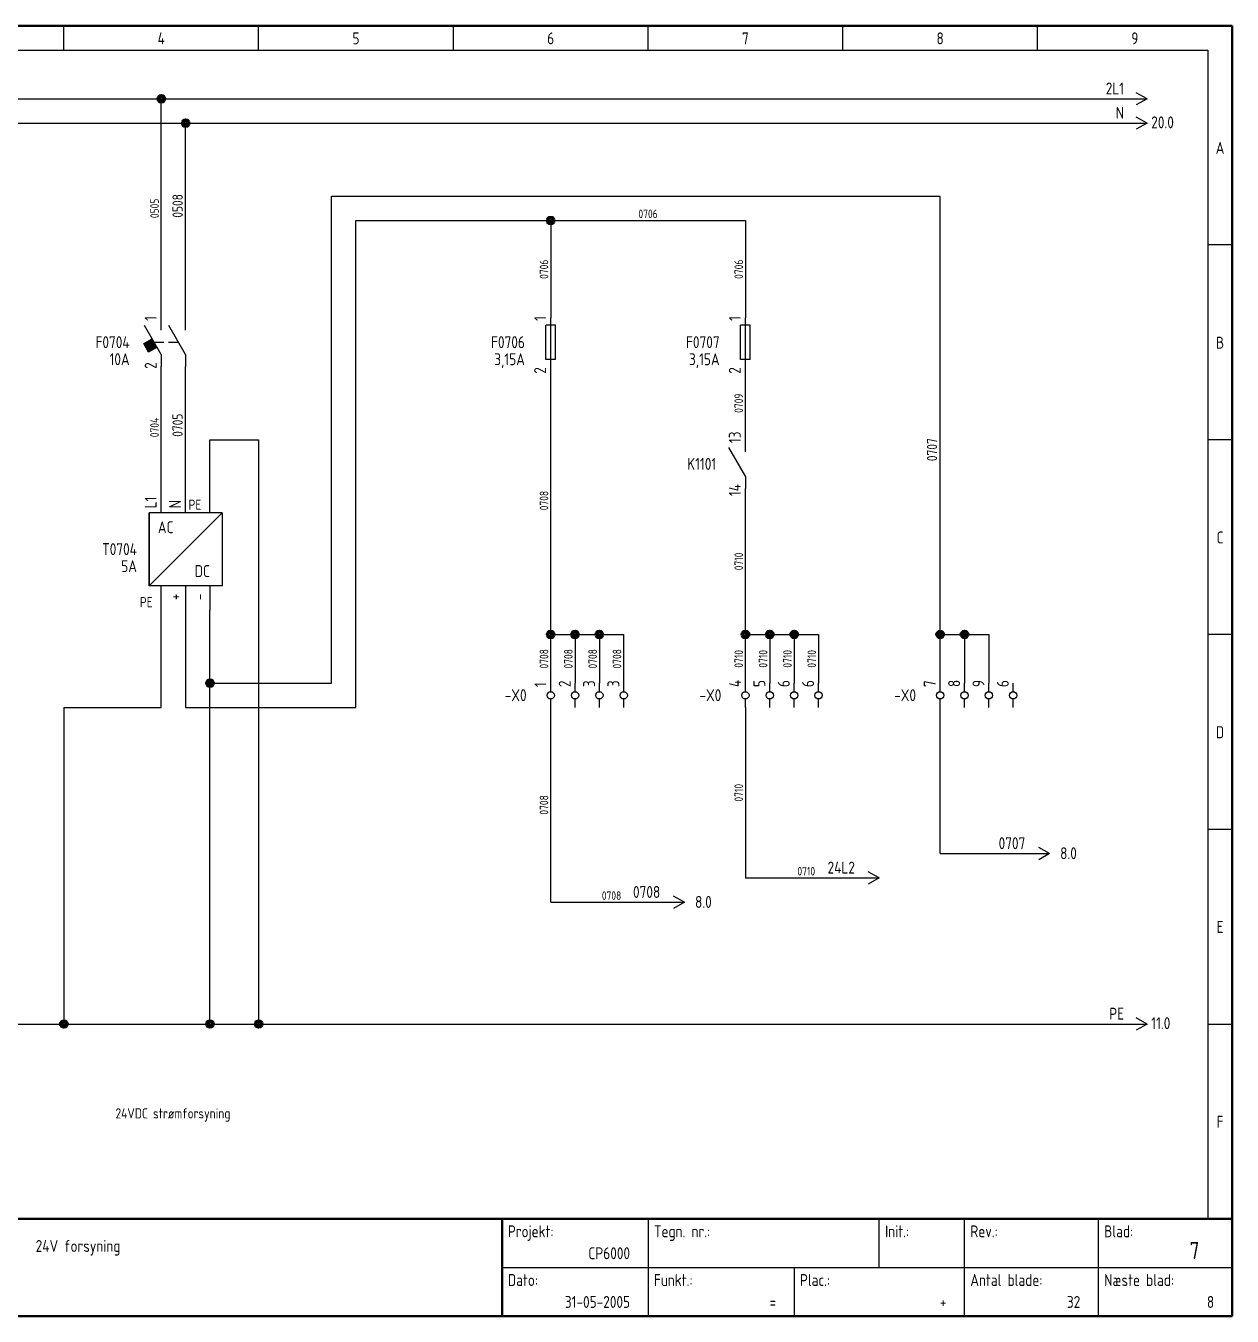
# Model space of a CAD drawing. Header units: millimetres. Extents: x 10 to 410, y 10 to 275.
# Drawn here: x 162.2 to 410, y 10 to 275 of the extents above; entities that cross this region are included whole.
import ezdxf
from ezdxf.enums import TextEntityAlignment as Align

# ---------------------------------------------------------------- set-up
doc = ezdxf.new("R2010")
doc.units = ezdxf.units.MM
doc.linetypes.add('Caddy_Solid', pattern=[0])
for name, color, linetype in [('2', 7, 'Continuous'), ('4', 7, 'Continuous'), ('6', 7, 'Continuous')]:
    doc.layers.add(name, color=color, linetype=linetype)
doc.styles.add('Caddy_Vectorfont1p', font='isocp___.ttf', dxfattribs={"width": 0.9})

# ---------------------------------------------------------------- blocks, each defined once
blk = doc.blocks.new('Blk1')
at = {"linetype": 'Caddy_Solid', "lineweight": 50}
for p, q in [((10, 275), (410, 275)), ((410, 275), (410, 10)), ((10, 30), (410, 30)), ((260, 30), (260, 10)), ((410, 10), (10, 10))]:
    blk.add_line(p, q, dxfattribs=at)
at = {"linetype": 'Caddy_Solid', "lineweight": 25}
for p, q in [((170, 270), (170, 275)), ((210, 270), (210, 275)), ((250, 270), (250, 275)), ((290, 270), (290, 275)), ((330, 270), (330, 275)), ((370, 270), (370, 275)), ((15, 270), (405, 270)), ((405, 270), (405, 30)), ((410, 230), (405, 230)), ((410, 190), (405, 190)), ((410, 150), (405, 150)), ((405, 110), (410, 110)), ((405, 70), (410, 70)), ((290, 30), (290, 10)), ((337.5, 20), (337.5, 30)), ((355, 20), (355, 30)), ((382.5, 20), (382.5, 30)), ((405, 30), (410, 30)), ((260, 20), (410, 20)), ((320, 20), (320, 10)), ((355, 10), (355, 20)), ((382.5, 10), (382.5, 20))]:
    blk.add_line(p, q, dxfattribs=at)
at = {"lineweight": 25, "style": 'Caddy_Vectorfont1p', "width": 0.9}
for s, p in [('4', (190, 271.2)), ('5', (230, 271.2)), ('6', (270, 271.2)), ('7', (310, 271.2)), ('8', (350, 271.2)), ('9', (390, 271.2)), ('A', (407.5, 248.7)), ('B', (407.5, 208.7)), ('C', (407.5, 168.7)), ('D', (407.5, 128.7)), ('E', (407.5, 88.7)), ('F', (407.5, 48.7))]:
    blk.add_text(s, height=2.45, dxfattribs=at).set_placement(p, align=Align.CENTER)
for s, p in [('Projekt:', (261.2, 26.2)), ('Tegn. nr.:', (291.2, 26.2)), ('Init.:', (338.7, 26.2)), ('Rev.:', (356.2, 26.2)), ('Blad:', (383.7, 26.2)), ('24V forsyning', (164.2, 23.2)), ('Dato:', (261.2, 16.2)), ('Funkt.:', (291.2, 16.2)), ('Plac.:', (321.2, 16.2)), ('Antal blade:', (356.2, 16.2)), ('Næste blad:', (383.7, 16.2))]:
    blk.add_text(s, height=2.45, dxfattribs=at).set_placement(p)
for s, p in [('CP6000', (286.3, 21.7)), ('31-05-2005', (286.3, 11.7)), ('+', (351.3, 11.7)), ('32', (378.8, 11.7)), ('8', (406.3, 11.7)), ('=', (316.3, 11.7))]:
    blk.add_text(s, height=2.45, dxfattribs=at).set_placement(p, align=Align.RIGHT)
at = {"lineweight": 35, "style": 'Caddy_Vectorfont1p', "width": 0.9}
blk.add_text('7', height=3.5, dxfattribs=at).set_placement((403.25, 21.75), align=Align.RIGHT)
blk = doc.blocks.new('Blk3')
at = {"linetype": 'Caddy_Solid', "lineweight": 25}
for q in [(390.25, 261.25), (390.25, 258.75)]:
    blk.add_line((392.5, 260), q, dxfattribs=at)
at = {"lineweight": 25, "style": 'Caddy_Vectorfont1p', "width": 0.9, "flags": 1}
for tag, p in [('$TAG140020', (387.79, 267.9)), ('$TAG140050', (387.79, 264.4))]:
    blk.add_attdef(tag, text='', height=2.45, dxfattribs=at).set_placement(p, align=Align.RIGHT)
at = {"lineweight": 25, "style": 'Caddy_Vectorfont1p', "width": 0.9}
blk.add_attdef('$TAG160010', text='', height=2.45, dxfattribs=at).set_placement((387.79, 260.9), align=Align.RIGHT)
blk.add_attdef('$TAG160500', (393.37, 258.95), '', height=2.45, dxfattribs=at)
blk = doc.blocks.new('Blk5')
at = {"linetype": 'Caddy_Solid', "lineweight": 25}
for q in [(390.25, 256.25), (390.25, 253.75)]:
    blk.add_line((392.5, 255), q, dxfattribs=at)
at = {"lineweight": 25, "style": 'Caddy_Vectorfont1p', "width": 0.9, "flags": 1}
for tag, p in [('$TAG140020', (387.79, 262.9)), ('$TAG140050', (387.79, 259.4))]:
    blk.add_attdef(tag, text='', height=2.45, dxfattribs=at).set_placement(p, align=Align.RIGHT)
at = {"lineweight": 25, "style": 'Caddy_Vectorfont1p', "width": 0.9}
blk.add_attdef('$TAG160010', text='', height=2.45, dxfattribs=at).set_placement((387.79, 255.9), align=Align.RIGHT)
blk.add_attdef('$TAG160500', (393.37, 253.95), '', height=2.45, dxfattribs=at)
blk = doc.blocks.new('Blk6')
at = {"linetype": 'Caddy_Solid', "lineweight": 25}
for p, q in [((190, 175), (190, 180)), ((195, 175), (195, 180)), ((187.5, 175), (187.5, 160)), ((187.5, 160), (187.5, 175)), ((202.5, 175), (187.5, 175)), ((202.5, 175), (187.5, 160)), ((202.5, 175), (202.5, 160)), ((202.5, 160), (187.5, 160)), ((195, 160), (195, 155)), ((200, 160), (200, 155))]:
    blk.add_line(p, q, dxfattribs=at)
at = {"lineweight": 25, "style": 'Caddy_Vectorfont1p', "width": 0.9}
blk.add_text('AC', height=2.45, dxfattribs=at).set_placement((189.3, 170.8))
blk.add_text('DC', height=2.45, dxfattribs=at).set_placement((200, 161.8), align=Align.RIGHT)
for tag, p in [('$TAG175000_00', (189.05, 175.9)), ('$TAG175000_02', (194.05, 175.9))]:
    blk.add_attdef(tag, p, '', height=2.45, rotation=90, dxfattribs=at)
at = {"lineweight": 25, "style": 'Caddy_Vectorfont1p', "width": 0.9, "flags": 1}
for tag, p in [('$TAG140020', (185, 173.3)), ('$TAG140050', (185, 169.8)), ('$TAG160040', (185, 159.3))]:
    blk.add_attdef(tag, text='', height=2.45, dxfattribs=at).set_placement(p, align=Align.RIGHT)
at = {"lineweight": 25, "style": 'Caddy_Vectorfont1p', "width": 0.9}
for tag, p in [('$TAG160010', (185, 166.3)), ('$TAG160030', (185, 162.8))]:
    blk.add_attdef(tag, text='', height=2.45, dxfattribs=at).set_placement(p, align=Align.RIGHT)
for tag, p in [('$TAG175000_03', (194.05, 158.4)), ('$TAG175000_05', (199.05, 158.4))]:
    blk.add_attdef(tag, text='', height=2.45, rotation=90, dxfattribs=at).set_placement(p, align=Align.RIGHT)
blk = doc.blocks.new('Blk8')
at = {"linetype": 'Caddy_Solid', "lineweight": 25}
for p, q in [((195, 212.5), (195, 215)), ((195, 207.5), (191.58, 213.42)), ((195, 207.5), (195, 205))]:
    blk.add_line(p, q, dxfattribs=at)
at = {"layer": '4', "lineweight": 25, "style": 'Caddy_Vectorfont1p', "width": 0.9}
blk.add_attdef('$TAG175000_00', (194.05, 214.4), '', height=2.45, rotation=90, dxfattribs=at)
blk.add_attdef('$TAG175000_01', text='', height=2.45, rotation=90, dxfattribs=at).set_placement((194.05, 205.9), align=Align.RIGHT)
at = {"layer": '6', "lineweight": 25, "style": 'Caddy_Vectorfont1p', "width": 0.9}
blk.add_attdef('$TAG160500', text='', height=2.45, rotation=90, dxfattribs=at).set_placement((197.45, 202.5), align=Align.RIGHT)
blk = doc.blocks.new('Blk7')
at = {"linetype": 'Caddy_Solid', "lineweight": 25}
for p, q in [((190, 212.5), (190, 215)), ((190, 207.5), (186.58, 213.42)), ((186.4, 209.73), (188.13, 210.73)), ((187.4, 208), (186.4, 209.73)), ((187.49, 208.05), (186.49, 209.78)), ((187.62, 208.12), (186.62, 209.86)), ((187.71, 208.17), (186.71, 209.91)), ((187.83, 208.25), (186.83, 209.98)), ((187.92, 208.3), (186.92, 210.03)), ((188.05, 208.38), (187.05, 210.11)), ((188.14, 208.42), (187.14, 210.16)), ((188.27, 208.5), (187.27, 210.23)), ((188.35, 208.55), (187.35, 210.28)), ((188.48, 208.62), (187.48, 210.36)), ((188.57, 208.67), (187.57, 210.41)), ((188.7, 208.75), (187.7, 210.48)), ((188.79, 208.8), (187.79, 210.53)), ((188.92, 208.88), (187.92, 210.61)), ((189, 208.92), (188, 210.66)), ((188.5, 210), (190.5, 210)), ((191.5, 210), (193.5, 210)), ((191.9, 210), (193.56, 210)), ((192, 210), (193.56, 210)), ((189.13, 209), (187.4, 208)), ((190, 207.5), (190, 205))]:
    blk.add_line(p, q, dxfattribs=at)
blk.add_blockref('Blk8', (0, 0, 1))
at = {"lineweight": 25, "style": 'Caddy_Vectorfont1p', "width": 0.9}
blk.add_attdef('$TAG175000_00', (189.05, 214.4), '', height=2.45, rotation=90, dxfattribs=at)
at = {"lineweight": 25, "style": 'Caddy_Vectorfont1p', "width": 0.9, "flags": 1}
for tag, p in [('$TAG140020', (183.5, 215.8)), ('$TAG140050', (183.5, 212.3)), ('$TAG160040', (183.5, 201.8))]:
    blk.add_attdef(tag, text='', height=2.45, dxfattribs=at).set_placement(p, align=Align.RIGHT)
at = {"lineweight": 25, "style": 'Caddy_Vectorfont1p', "width": 0.9}
for tag, p in [('$TAG160010', (183.5, 208.8)), ('$TAG160030', (183.5, 205.3))]:
    blk.add_attdef(tag, text='', height=2.45, dxfattribs=at).set_placement(p, align=Align.RIGHT)
blk.add_attdef('$TAG175000_01', text='', height=2.45, rotation=90, dxfattribs=at).set_placement((189.05, 205.9), align=Align.RIGHT)
blk = doc.blocks.new('Blk9')
at = {"linetype": 'Caddy_Solid', "lineweight": 25}
for p, q in [((372.5, 105), (370.25, 106.25)), ((370, 105), (372.5, 105)), ((372.5, 105), (370.25, 103.75))]:
    blk.add_line(p, q, dxfattribs=at)
at = {"lineweight": 25, "style": 'Caddy_Vectorfont1p', "width": 0.9, "flags": 1}
for tag, p in [('$TAG140020', (367.5, 112.9)), ('$TAG140050', (367.5, 109.4))]:
    blk.add_attdef(tag, text='', height=2.45, dxfattribs=at).set_placement(p, align=Align.RIGHT)
at = {"lineweight": 25, "style": 'Caddy_Vectorfont1p', "width": 0.9}
blk.add_attdef('$TAG160010', text='', height=2.45, dxfattribs=at).set_placement((367.5, 105.9), align=Align.RIGHT)
blk.add_attdef('$TAG160500', (374.65, 103.85), '', height=2.45, dxfattribs=at)
blk = doc.blocks.new('Blk10')
at = {"linetype": 'Caddy_Solid', "lineweight": 25}
for p, q in [((337.5, 100), (335.25, 101.25)), ((335, 100), (337.5, 100)), ((337.5, 100), (335.25, 98.75))]:
    blk.add_line(p, q, dxfattribs=at)
at = {"lineweight": 25, "style": 'Caddy_Vectorfont1p', "width": 0.9, "flags": 1}
for tag, p in [('$TAG140020', (332.5, 107.9)), ('$TAG140050', (332.5, 104.4))]:
    blk.add_attdef(tag, text='', height=2.45, dxfattribs=at).set_placement(p, align=Align.RIGHT)
at = {"lineweight": 25, "style": 'Caddy_Vectorfont1p', "width": 0.9}
blk.add_attdef('$TAG160010', text='', height=2.45, dxfattribs=at).set_placement((332.5, 100.9), align=Align.RIGHT)
blk.add_attdef('$TAG160500', (339.65, 98.85), '', height=2.45, dxfattribs=at)
blk = doc.blocks.new('Blk14')
at = {"linetype": 'Caddy_Solid', "lineweight": 25}
for q in [(390.25, 71.25), (390.25, 68.75)]:
    blk.add_line((392.5, 70), q, dxfattribs=at)
at = {"lineweight": 25, "style": 'Caddy_Vectorfont1p', "width": 0.9, "flags": 1}
for tag, p in [('$TAG140020', (387.79, 77.9)), ('$TAG140050', (387.79, 74.4))]:
    blk.add_attdef(tag, text='', height=2.45, dxfattribs=at).set_placement(p, align=Align.RIGHT)
at = {"lineweight": 25, "style": 'Caddy_Vectorfont1p', "width": 0.9}
blk.add_attdef('$TAG160010', text='', height=2.45, dxfattribs=at).set_placement((387.79, 70.9), align=Align.RIGHT)
blk.add_attdef('$TAG160500', (393.37, 68.95), '', height=2.45, dxfattribs=at)
blk = doc.blocks.new('Blk15')
at = {"linetype": 'Caddy_Solid', "lineweight": 25}
for p, q in [((270, 205), (270, 215)), ((269, 206.5), (269, 213.5)), ((271, 213.5), (269, 213.5)), ((271, 206.5), (271, 213.5)), ((271, 206.5), (269, 206.5))]:
    blk.add_line(p, q, dxfattribs=at)
at = {"lineweight": 25, "style": 'Caddy_Vectorfont1p', "width": 0.9}
blk.add_attdef('$TAG175000_00', (269.05, 214.4), '', height=2.45, rotation=90, dxfattribs=at)
at = {"lineweight": 25, "style": 'Caddy_Vectorfont1p', "width": 0.9, "flags": 1}
for tag, p in [('$TAG140020', (264.7, 215.8)), ('$TAG140050', (264.7, 212.3)), ('$TAG160040', (264.7, 201.8))]:
    blk.add_attdef(tag, text='', height=2.45, dxfattribs=at).set_placement(p, align=Align.RIGHT)
at = {"lineweight": 25, "style": 'Caddy_Vectorfont1p', "width": 0.9}
for tag, p in [('$TAG160010', (264.7, 208.8)), ('$TAG160030', (264.7, 205.3))]:
    blk.add_attdef(tag, text='', height=2.45, dxfattribs=at).set_placement(p, align=Align.RIGHT)
blk.add_attdef('$TAG175000_01', text='', height=2.45, rotation=90, dxfattribs=at).set_placement((269.05, 204.9), align=Align.RIGHT)
blk = doc.blocks.new('Blk16')
at = {"linetype": 'Caddy_Solid', "lineweight": 25}
for p, q in [((310, 205), (310, 215)), ((309, 206.5), (309, 213.5)), ((311, 213.5), (309, 213.5)), ((311, 206.5), (311, 213.5)), ((311, 206.5), (309, 206.5))]:
    blk.add_line(p, q, dxfattribs=at)
at = {"lineweight": 25, "style": 'Caddy_Vectorfont1p', "width": 0.9}
blk.add_attdef('$TAG175000_00', (309.05, 214.4), '', height=2.45, rotation=90, dxfattribs=at)
at = {"lineweight": 25, "style": 'Caddy_Vectorfont1p', "width": 0.9, "flags": 1}
for tag, p in [('$TAG140020', (304.7, 215.8)), ('$TAG140050', (304.7, 212.3)), ('$TAG160040', (304.7, 201.8))]:
    blk.add_attdef(tag, text='', height=2.45, dxfattribs=at).set_placement(p, align=Align.RIGHT)
at = {"lineweight": 25, "style": 'Caddy_Vectorfont1p', "width": 0.9}
for tag, p in [('$TAG160010', (304.7, 208.8)), ('$TAG160030', (304.7, 205.3))]:
    blk.add_attdef(tag, text='', height=2.45, dxfattribs=at).set_placement(p, align=Align.RIGHT)
blk.add_attdef('$TAG175000_01', text='', height=2.45, rotation=90, dxfattribs=at).set_placement((309.05, 204.9), align=Align.RIGHT)
blk = doc.blocks.new('Blk17')
at = {"linetype": 'Caddy_Solid', "lineweight": 25}
for p, q in [((310, 182.5), (306.58, 188.42)), ((310, 187.5), (310, 190)), ((310, 182.5), (310, 180))]:
    blk.add_line(p, q, dxfattribs=at)
at = {"lineweight": 25, "style": 'Caddy_Vectorfont1p', "width": 0.9}
blk.add_attdef('$TAG175000_00', (309.05, 189.3), '', height=2.45, rotation=90, dxfattribs=at)
for tag, p in [('$TAG160010', (304, 183.8)), ('$TAG160500', (304, 180.3))]:
    blk.add_attdef(tag, text='', height=2.45, dxfattribs=at).set_placement(p, align=Align.RIGHT)
blk.add_attdef('$TAG175000_01', text='', height=2.45, rotation=90, dxfattribs=at).set_placement((309.05, 180.9), align=Align.RIGHT)
blk = doc.blocks.new('Blk18')
at = {"linetype": 'Caddy_Solid', "lineweight": 25}
for p, q in [((270, 138.25), (270, 140)), ((270, 135), (270, 136.75))]:
    blk.add_line(p, q, dxfattribs=at)
blk.add_circle((270, 137.5), 0.75, dxfattribs=at)
at = {"lineweight": 25, "style": 'Caddy_Vectorfont1p', "width": 0.9, "flags": 1}
blk.add_attdef('$TAG160410', (272.6, 139.2), '', height=2.45, rotation=90, dxfattribs=at)
at = {"layer": '2', "lineweight": 25, "style": 'Caddy_Vectorfont1p', "width": 0.9}
blk.add_attdef('$TAG160400', (269.1, 139.2), '', height=2.45, rotation=90, dxfattribs=at)
at = {"layer": '2', "lineweight": 25, "style": 'Caddy_Vectorfont1p', "width": 0.9, "flags": 1}
for tag, p in [('$TAG140020', (265.05, 143.3)), ('$TAG140050', (265.05, 139.8)), ('$TAG160030', (265.05, 132.8)), ('$TAG160040', (265.05, 127.8))]:
    blk.add_attdef(tag, text='', height=2.45, dxfattribs=at).set_placement(p, align=Align.RIGHT)
at = {"layer": '2', "lineweight": 25, "style": 'Caddy_Vectorfont1p', "width": 0.9}
blk.add_attdef('$TAG160010', text='', height=2.45, dxfattribs=at).set_placement((265.05, 136.3), align=Align.RIGHT)
blk = doc.blocks.new('Blk19')
at = {"linetype": 'Caddy_Solid', "lineweight": 25}
for p, q in [((275, 138.25), (275, 140)), ((275, 135), (275, 136.75))]:
    blk.add_line(p, q, dxfattribs=at)
blk.add_circle((275, 137.5), 0.75, dxfattribs=at)
at = {"lineweight": 25, "style": 'Caddy_Vectorfont1p', "width": 0.9, "flags": 1}
blk.add_attdef('$TAG160410', (277.6, 139.2), '', height=2.45, rotation=90, dxfattribs=at)
at = {"layer": '2', "lineweight": 25, "style": 'Caddy_Vectorfont1p', "width": 0.9}
blk.add_attdef('$TAG160400', (274.1, 139.2), '', height=2.45, rotation=90, dxfattribs=at)
at = {"layer": '2', "lineweight": 25, "style": 'Caddy_Vectorfont1p', "width": 0.9, "flags": 1}
for tag, p in [('$TAG140020', (270.05, 143.3)), ('$TAG140050', (270.05, 139.8)), ('$TAG160010', (270.05, 136.3)), ('$TAG160030', (270.05, 132.8)), ('$TAG160040', (270.05, 127.8))]:
    blk.add_attdef(tag, text='', height=2.45, dxfattribs=at).set_placement(p, align=Align.RIGHT)
blk = doc.blocks.new('Blk20')
at = {"linetype": 'Caddy_Solid', "lineweight": 25}
for p, q in [((280, 138.25), (280, 140)), ((280, 135), (280, 136.75))]:
    blk.add_line(p, q, dxfattribs=at)
blk.add_circle((280, 137.5), 0.75, dxfattribs=at)
at = {"lineweight": 25, "style": 'Caddy_Vectorfont1p', "width": 0.9, "flags": 1}
blk.add_attdef('$TAG160410', (282.6, 139.2), '', height=2.45, rotation=90, dxfattribs=at)
at = {"layer": '2', "lineweight": 25, "style": 'Caddy_Vectorfont1p', "width": 0.9}
blk.add_attdef('$TAG160400', (279.1, 139.2), '', height=2.45, rotation=90, dxfattribs=at)
at = {"layer": '2', "lineweight": 25, "style": 'Caddy_Vectorfont1p', "width": 0.9, "flags": 1}
for tag, p in [('$TAG140020', (275.05, 143.3)), ('$TAG140050', (275.05, 139.8)), ('$TAG160010', (275.05, 136.3)), ('$TAG160030', (275.05, 132.8)), ('$TAG160040', (275.05, 127.8))]:
    blk.add_attdef(tag, text='', height=2.45, dxfattribs=at).set_placement(p, align=Align.RIGHT)
blk = doc.blocks.new('Blk21')
at = {"linetype": 'Caddy_Solid', "lineweight": 25}
for p, q in [((310, 138.25), (310, 140)), ((310, 135), (310, 136.75))]:
    blk.add_line(p, q, dxfattribs=at)
blk.add_circle((310, 137.5), 0.75, dxfattribs=at)
at = {"lineweight": 25, "style": 'Caddy_Vectorfont1p', "width": 0.9, "flags": 1}
blk.add_attdef('$TAG160410', (312.6, 139.2), '', height=2.45, rotation=90, dxfattribs=at)
at = {"layer": '2', "lineweight": 25, "style": 'Caddy_Vectorfont1p', "width": 0.9}
blk.add_attdef('$TAG160400', (309.1, 139.2), '', height=2.45, rotation=90, dxfattribs=at)
at = {"layer": '2', "lineweight": 25, "style": 'Caddy_Vectorfont1p', "width": 0.9, "flags": 1}
for tag, p in [('$TAG140020', (305.05, 143.3)), ('$TAG140050', (305.05, 139.8)), ('$TAG160030', (305.05, 132.8)), ('$TAG160040', (305.05, 127.8))]:
    blk.add_attdef(tag, text='', height=2.45, dxfattribs=at).set_placement(p, align=Align.RIGHT)
at = {"layer": '2', "lineweight": 25, "style": 'Caddy_Vectorfont1p', "width": 0.9}
blk.add_attdef('$TAG160010', text='', height=2.45, dxfattribs=at).set_placement((305.05, 136.3), align=Align.RIGHT)
blk = doc.blocks.new('Blk22')
at = {"linetype": 'Caddy_Solid', "lineweight": 25}
for p, q in [((315, 138.25), (315, 140)), ((315, 135), (315, 136.75))]:
    blk.add_line(p, q, dxfattribs=at)
blk.add_circle((315, 137.5), 0.75, dxfattribs=at)
at = {"lineweight": 25, "style": 'Caddy_Vectorfont1p', "width": 0.9, "flags": 1}
blk.add_attdef('$TAG160410', (317.6, 139.2), '', height=2.45, rotation=90, dxfattribs=at)
at = {"layer": '2', "lineweight": 25, "style": 'Caddy_Vectorfont1p', "width": 0.9}
blk.add_attdef('$TAG160400', (314.1, 139.2), '', height=2.45, rotation=90, dxfattribs=at)
at = {"layer": '2', "lineweight": 25, "style": 'Caddy_Vectorfont1p', "width": 0.9, "flags": 1}
for tag, p in [('$TAG140020', (310.05, 143.3)), ('$TAG140050', (310.05, 139.8)), ('$TAG160010', (310.05, 136.3)), ('$TAG160030', (310.05, 132.8)), ('$TAG160040', (310.05, 127.8))]:
    blk.add_attdef(tag, text='', height=2.45, dxfattribs=at).set_placement(p, align=Align.RIGHT)
blk = doc.blocks.new('Blk23')
at = {"linetype": 'Caddy_Solid', "lineweight": 25}
for p, q in [((320, 138.25), (320, 140)), ((320, 135), (320, 136.75))]:
    blk.add_line(p, q, dxfattribs=at)
blk.add_circle((320, 137.5), 0.75, dxfattribs=at)
at = {"lineweight": 25, "style": 'Caddy_Vectorfont1p', "width": 0.9, "flags": 1}
blk.add_attdef('$TAG160410', (322.6, 139.2), '', height=2.45, rotation=90, dxfattribs=at)
at = {"layer": '2', "lineweight": 25, "style": 'Caddy_Vectorfont1p', "width": 0.9}
blk.add_attdef('$TAG160400', (319.1, 139.2), '', height=2.45, rotation=90, dxfattribs=at)
at = {"layer": '2', "lineweight": 25, "style": 'Caddy_Vectorfont1p', "width": 0.9, "flags": 1}
for tag, p in [('$TAG140020', (315.05, 143.3)), ('$TAG140050', (315.05, 139.8)), ('$TAG160010', (315.05, 136.3)), ('$TAG160030', (315.05, 132.8)), ('$TAG160040', (315.05, 127.8))]:
    blk.add_attdef(tag, text='', height=2.45, dxfattribs=at).set_placement(p, align=Align.RIGHT)
blk = doc.blocks.new('Blk24')
at = {"linetype": 'Caddy_Solid', "lineweight": 25}
for p, q in [((350, 138.25), (350, 140)), ((350, 135), (350, 136.75))]:
    blk.add_line(p, q, dxfattribs=at)
blk.add_circle((350, 137.5), 0.75, dxfattribs=at)
at = {"lineweight": 25, "style": 'Caddy_Vectorfont1p', "width": 0.9, "flags": 1}
blk.add_attdef('$TAG160410', (352.6, 139.2), '', height=2.45, rotation=90, dxfattribs=at)
at = {"layer": '2', "lineweight": 25, "style": 'Caddy_Vectorfont1p', "width": 0.9}
blk.add_attdef('$TAG160400', (349.1, 139.2), '', height=2.45, rotation=90, dxfattribs=at)
at = {"layer": '2', "lineweight": 25, "style": 'Caddy_Vectorfont1p', "width": 0.9, "flags": 1}
for tag, p in [('$TAG140020', (345.05, 143.3)), ('$TAG140050', (345.05, 139.8)), ('$TAG160030', (345.05, 132.8)), ('$TAG160040', (345.05, 127.8))]:
    blk.add_attdef(tag, text='', height=2.45, dxfattribs=at).set_placement(p, align=Align.RIGHT)
at = {"layer": '2', "lineweight": 25, "style": 'Caddy_Vectorfont1p', "width": 0.9}
blk.add_attdef('$TAG160010', text='', height=2.45, dxfattribs=at).set_placement((345.05, 136.3), align=Align.RIGHT)
blk = doc.blocks.new('Blk25')
at = {"linetype": 'Caddy_Solid', "lineweight": 25}
for p, q in [((355, 138.25), (355, 140)), ((355, 135), (355, 136.75))]:
    blk.add_line(p, q, dxfattribs=at)
blk.add_circle((355, 137.5), 0.75, dxfattribs=at)
at = {"lineweight": 25, "style": 'Caddy_Vectorfont1p', "width": 0.9, "flags": 1}
blk.add_attdef('$TAG160410', (357.6, 139.2), '', height=2.45, rotation=90, dxfattribs=at)
at = {"layer": '2', "lineweight": 25, "style": 'Caddy_Vectorfont1p', "width": 0.9}
blk.add_attdef('$TAG160400', (354.1, 139.2), '', height=2.45, rotation=90, dxfattribs=at)
at = {"layer": '2', "lineweight": 25, "style": 'Caddy_Vectorfont1p', "width": 0.9, "flags": 1}
for tag, p in [('$TAG140020', (350.05, 143.3)), ('$TAG140050', (350.05, 139.8)), ('$TAG160010', (350.05, 136.3)), ('$TAG160030', (350.05, 132.8)), ('$TAG160040', (350.05, 127.8))]:
    blk.add_attdef(tag, text='', height=2.45, dxfattribs=at).set_placement(p, align=Align.RIGHT)
blk = doc.blocks.new('Blk26')
at = {"linetype": 'Caddy_Solid', "lineweight": 25}
for p, q in [((360, 138.25), (360, 140)), ((360, 135), (360, 136.75))]:
    blk.add_line(p, q, dxfattribs=at)
blk.add_circle((360, 137.5), 0.75, dxfattribs=at)
at = {"lineweight": 25, "style": 'Caddy_Vectorfont1p', "width": 0.9, "flags": 1}
blk.add_attdef('$TAG160410', (362.6, 139.2), '', height=2.45, rotation=90, dxfattribs=at)
at = {"layer": '2', "lineweight": 25, "style": 'Caddy_Vectorfont1p', "width": 0.9}
blk.add_attdef('$TAG160400', (359.1, 139.2), '', height=2.45, rotation=90, dxfattribs=at)
at = {"layer": '2', "lineweight": 25, "style": 'Caddy_Vectorfont1p', "width": 0.9, "flags": 1}
for tag, p in [('$TAG140020', (355.05, 143.3)), ('$TAG140050', (355.05, 139.8)), ('$TAG160010', (355.05, 136.3)), ('$TAG160030', (355.05, 132.8)), ('$TAG160040', (355.05, 127.8))]:
    blk.add_attdef(tag, text='', height=2.45, dxfattribs=at).set_placement(p, align=Align.RIGHT)
blk = doc.blocks.new('Blk32')
at = {"linetype": 'Caddy_Solid', "lineweight": 25}
for p, q in [((285, 138.25), (285, 140)), ((285, 135), (285, 136.75))]:
    blk.add_line(p, q, dxfattribs=at)
blk.add_circle((285, 137.5), 0.75, dxfattribs=at)
at = {"lineweight": 25, "style": 'Caddy_Vectorfont1p', "width": 0.9, "flags": 1}
blk.add_attdef('$TAG160410', (287.6, 139.2), '', height=2.45, rotation=90, dxfattribs=at)
at = {"layer": '2', "lineweight": 25, "style": 'Caddy_Vectorfont1p', "width": 0.9}
blk.add_attdef('$TAG160400', (284.1, 139.2), '', height=2.45, rotation=90, dxfattribs=at)
at = {"layer": '2', "lineweight": 25, "style": 'Caddy_Vectorfont1p', "width": 0.9, "flags": 1}
for tag, p in [('$TAG140020', (280.05, 143.3)), ('$TAG140050', (280.05, 139.8)), ('$TAG160010', (280.05, 136.3)), ('$TAG160030', (280.05, 132.8)), ('$TAG160040', (280.05, 127.8))]:
    blk.add_attdef(tag, text='', height=2.45, dxfattribs=at).set_placement(p, align=Align.RIGHT)
blk = doc.blocks.new('Blk33')
at = {"linetype": 'Caddy_Solid', "lineweight": 25}
for p, q in [((325, 138.25), (325, 140)), ((325, 135), (325, 136.75))]:
    blk.add_line(p, q, dxfattribs=at)
blk.add_circle((325, 137.5), 0.75, dxfattribs=at)
at = {"lineweight": 25, "style": 'Caddy_Vectorfont1p', "width": 0.9, "flags": 1}
blk.add_attdef('$TAG160410', (327.6, 139.2), '', height=2.45, rotation=90, dxfattribs=at)
at = {"layer": '2', "lineweight": 25, "style": 'Caddy_Vectorfont1p', "width": 0.9}
blk.add_attdef('$TAG160400', (324.1, 139.2), '', height=2.45, rotation=90, dxfattribs=at)
at = {"layer": '2', "lineweight": 25, "style": 'Caddy_Vectorfont1p', "width": 0.9, "flags": 1}
for tag, p in [('$TAG140020', (320.05, 143.3)), ('$TAG140050', (320.05, 139.8)), ('$TAG160010', (320.05, 136.3)), ('$TAG160030', (320.05, 132.8)), ('$TAG160040', (320.05, 127.8))]:
    blk.add_attdef(tag, text='', height=2.45, dxfattribs=at).set_placement(p, align=Align.RIGHT)
blk = doc.blocks.new('Blk34')
at = {"linetype": 'Caddy_Solid', "lineweight": 25}
for p, q in [((365, 138.25), (365, 140)), ((365, 135), (365, 136.75))]:
    blk.add_line(p, q, dxfattribs=at)
blk.add_circle((365, 137.5), 0.75, dxfattribs=at)
at = {"lineweight": 25, "style": 'Caddy_Vectorfont1p', "width": 0.9, "flags": 1}
blk.add_attdef('$TAG160410', (367.6, 139.2), '', height=2.45, rotation=90, dxfattribs=at)
at = {"layer": '2', "lineweight": 25, "style": 'Caddy_Vectorfont1p', "width": 0.9}
blk.add_attdef('$TAG160400', (364.1, 139.2), '', height=2.45, rotation=90, dxfattribs=at)
at = {"layer": '2', "lineweight": 25, "style": 'Caddy_Vectorfont1p', "width": 0.9, "flags": 1}
for tag, p in [('$TAG140020', (360.05, 143.3)), ('$TAG140050', (360.05, 139.8)), ('$TAG160010', (360.05, 136.3)), ('$TAG160030', (360.05, 132.8)), ('$TAG160040', (360.05, 127.8))]:
    blk.add_attdef(tag, text='', height=2.45, dxfattribs=at).set_placement(p, align=Align.RIGHT)
blk = doc.blocks.new('Blk35')
at = {"linetype": 'Caddy_Solid', "lineweight": 25}
for p, q in [((297.5, 95), (295.25, 96.25)), ((295, 95), (297.5, 95)), ((297.5, 95), (295.25, 93.75))]:
    blk.add_line(p, q, dxfattribs=at)
at = {"lineweight": 25, "style": 'Caddy_Vectorfont1p', "width": 0.9, "flags": 1}
for tag, p in [('$TAG140020', (292.5, 102.9)), ('$TAG140050', (292.5, 99.4))]:
    blk.add_attdef(tag, text='', height=2.45, dxfattribs=at).set_placement(p, align=Align.RIGHT)
at = {"lineweight": 25, "style": 'Caddy_Vectorfont1p', "width": 0.9}
blk.add_attdef('$TAG160010', text='', height=2.45, dxfattribs=at).set_placement((292.5, 95.9), align=Align.RIGHT)
blk.add_attdef('$TAG160500', (299.65, 93.85), '', height=2.45, dxfattribs=at)

msp = doc.modelspace()

# ---------------------------------------------------------------- linework, layer by layer
at = {"linetype": 'Caddy_Solid', "lineweight": 25}
for p, q in [((70, 260), (190, 260)), ((190, 260), (392.5, 260)), ((190, 215), (190, 260)), ((75, 255), (195, 255)), ((195, 255), (392.5, 255)), ((195, 215), (195, 255)), ((225, 140), (225, 240)), ((225, 240), (350, 240)), ((350, 150), (350, 240)), ((230, 235), (270, 235)), ((230, 135), (230, 235)), ((270, 235), (270, 215)), ((270, 235), (310, 235)), ((310, 235), (310, 215)), ((190, 180), (190, 205)), ((195, 180), (195, 205)), ((270, 150), (270, 205)), ((310, 190), (310, 205)), ((200, 180), (200, 190)), ((200, 190), (210, 190)), ((210, 190), (210, 70)), ((200, 175), (200, 180)), ((310, 150), (310, 180)), ((190, 135), (190, 160)), ((195, 155), (195, 135)), ((200, 140), (200, 155)), ((270, 140), (270, 150)), ((270, 150), (275, 150)), ((275, 150), (275, 140)), ((275, 150), (280, 150)), ((280, 150), (280, 140)), ((280, 150), (285, 150)), ((285, 140), (285, 150)), ((310, 140), (310, 150)), ((310, 150), (315, 150)), ((315, 150), (315, 140)), ((315, 150), (320, 150)), ((320, 150), (320, 140)), ((320, 150), (325, 150)), ((325, 150), (325, 140)), ((350, 140), (350, 150)), ((350, 150), (355, 150)), ((355, 150), (355, 140)), ((355, 150), (360, 150)), ((360, 150), (360, 140)), ((200, 140), (225, 140)), ((200, 70), (200, 140)), ((170, 135), (170, 70)), ((170, 135), (190, 135)), ((195, 135), (230, 135)), ((270, 95), (270, 135)), ((310, 135), (310, 100)), ((350, 105), (350, 135)), ((350, 105), (370, 105)), ((310, 100), (335, 100)), ((270, 95), (295, 95)), ((110, 70), (170, 70)), ((170, 70), (200, 70)), ((200, 70), (210, 70)), ((210, 70), (392.5, 70))]:
    msp.add_line(p, q, dxfattribs=at)
at = {"lineweight": 40}
for centre, radius in [((190, 260), 0.8), ((190, 260), 0.6), ((190, 260), 0.4), ((195, 255), 0.8), ((195, 255), 0.6), ((195, 255), 0.4), ((270, 235), 0.8), ((270, 235), 0.6), ((270, 235), 0.4), ((270, 150), 0.8), ((270, 150), 0.6), ((270, 150), 0.4), ((275, 150), 0.8), ((275, 150), 0.6), ((275, 150), 0.4), ((280, 150), 0.8), ((280, 150), 0.6), ((280, 150), 0.4), ((310, 150), 0.8), ((310, 150), 0.6), ((310, 150), 0.4), ((315, 150), 0.8), ((315, 150), 0.6), ((315, 150), 0.4), ((320, 150), 0.8), ((320, 150), 0.6), ((320, 150), 0.4), ((350, 150), 0.8), ((350, 150), 0.6), ((350, 150), 0.4), ((355, 150), 0.8), ((355, 150), 0.6), ((355, 150), 0.4), ((200, 140), 0.8), ((200, 140), 0.6), ((200, 140), 0.4), ((170, 70), 0.8), ((170, 70), 0.6), ((170, 70), 0.4), ((200, 70), 0.8), ((200, 70), 0.6), ((200, 70), 0.4), ((210, 70), 0.8), ((210, 70), 0.6), ((210, 70), 0.4)]:
    msp.add_circle(centre, radius, dxfattribs=at)

# ---------------------------------------------------------------- block references
msp.add_blockref('Blk1', (0, 0, 1))
ref = msp.add_blockref('Blk3', (0, 0, 1))
ref.add_attrib('$TAG160010', '2L1', dxfattribs={"lineweight": 25, "height": 2.45, "style": 'Caddy_Vectorfont1p', "width": 0.9}).set_placement((387.79, 260.9), align=Align.RIGHT)
ref = msp.add_blockref('Blk5', (0, 0, 1))
ref.add_attrib('$TAG160010', 'N', dxfattribs={"lineweight": 25, "height": 2.45, "style": 'Caddy_Vectorfont1p', "width": 0.9}).set_placement((387.79, 255.9), align=Align.RIGHT)
ref.add_attrib('$TAG160500', '20.0', (393.37, 253.95), dxfattribs={"lineweight": 25, "height": 2.45, "style": 'Caddy_Vectorfont1p', "width": 0.9})
ref = msp.add_blockref('Blk7', (0, 0, 1))
ref.add_attrib('$TAG160010', 'F0704', dxfattribs={"lineweight": 25, "height": 2.45, "style": 'Caddy_Vectorfont1p', "width": 0.9}).set_placement((183.5, 208.8), align=Align.RIGHT)
ref.add_attrib('$TAG160030', '10A', dxfattribs={"lineweight": 25, "height": 2.45, "style": 'Caddy_Vectorfont1p', "width": 0.9}).set_placement((183.5, 205.3), align=Align.RIGHT)
ref.add_attrib('$TAG175000_00', '1', (189.05, 214.4), dxfattribs={"lineweight": 25, "height": 2.45, "rotation": 90, "style": 'Caddy_Vectorfont1p', "width": 0.9})
ref.add_attrib('$TAG175000_01', '2', dxfattribs={"lineweight": 25, "height": 2.45, "rotation": 90, "style": 'Caddy_Vectorfont1p', "width": 0.9}).set_placement((189.05, 205.9), align=Align.RIGHT)
ref = msp.add_blockref('Blk15', (0, 0, 1))
ref.add_attrib('$TAG160010', 'F0706', dxfattribs={"lineweight": 25, "height": 2.45, "style": 'Caddy_Vectorfont1p', "width": 0.9}).set_placement((264.7, 208.8), align=Align.RIGHT)
ref.add_attrib('$TAG160030', '3,15A', dxfattribs={"lineweight": 25, "height": 2.45, "style": 'Caddy_Vectorfont1p', "width": 0.9}).set_placement((264.7, 205.3), align=Align.RIGHT)
ref.add_attrib('$TAG175000_00', '1', (269.05, 214.4), dxfattribs={"lineweight": 25, "height": 2.45, "rotation": 90, "style": 'Caddy_Vectorfont1p', "width": 0.9})
ref.add_attrib('$TAG175000_01', '2', dxfattribs={"lineweight": 25, "height": 2.45, "rotation": 90, "style": 'Caddy_Vectorfont1p', "width": 0.9}).set_placement((269.05, 204.9), align=Align.RIGHT)
ref = msp.add_blockref('Blk16', (0, 0, 1))
ref.add_attrib('$TAG160010', 'F0707', dxfattribs={"lineweight": 25, "height": 2.45, "style": 'Caddy_Vectorfont1p', "width": 0.9}).set_placement((304.7, 208.8), align=Align.RIGHT)
ref.add_attrib('$TAG160030', '3,15A', dxfattribs={"lineweight": 25, "height": 2.45, "style": 'Caddy_Vectorfont1p', "width": 0.9}).set_placement((304.7, 205.3), align=Align.RIGHT)
ref.add_attrib('$TAG175000_00', '1', (309.05, 214.4), dxfattribs={"lineweight": 25, "height": 2.45, "rotation": 90, "style": 'Caddy_Vectorfont1p', "width": 0.9})
ref.add_attrib('$TAG175000_01', '2', dxfattribs={"lineweight": 25, "height": 2.45, "rotation": 90, "style": 'Caddy_Vectorfont1p', "width": 0.9}).set_placement((309.05, 204.9), align=Align.RIGHT)
ref = msp.add_blockref('Blk17', (0, 0, 1))
ref.add_attrib('$TAG160010', 'K1101', dxfattribs={"lineweight": 25, "height": 2.45, "style": 'Caddy_Vectorfont1p', "width": 0.9}).set_placement((304, 183.8), align=Align.RIGHT)
ref.add_attrib('$TAG175000_00', '13', (309.05, 189.3), dxfattribs={"lineweight": 25, "height": 2.45, "rotation": 90, "style": 'Caddy_Vectorfont1p', "width": 0.9})
ref.add_attrib('$TAG175000_01', '14', dxfattribs={"lineweight": 25, "height": 2.45, "rotation": 90, "style": 'Caddy_Vectorfont1p', "width": 0.9}).set_placement((309.05, 180.9), align=Align.RIGHT)
ref = msp.add_blockref('Blk6', (0, 0, 1))
ref.add_attrib('$TAG160010', 'T0704', dxfattribs={"lineweight": 25, "height": 2.45, "style": 'Caddy_Vectorfont1p', "width": 0.9}).set_placement((185, 166.3), align=Align.RIGHT)
ref.add_attrib('$TAG160030', '5A', dxfattribs={"lineweight": 25, "height": 2.45, "style": 'Caddy_Vectorfont1p', "width": 0.9}).set_placement((185, 162.8), align=Align.RIGHT)
ref.add_attrib('$TAG175000_00', 'L1', (189.05, 175.9), dxfattribs={"lineweight": 25, "height": 2.45, "rotation": 90, "style": 'Caddy_Vectorfont1p', "width": 0.9})
ref.add_attrib('$TAG175000_02', 'N', (194.05, 175.9), dxfattribs={"lineweight": 25, "height": 2.45, "rotation": 90, "style": 'Caddy_Vectorfont1p', "width": 0.9})
ref.add_attrib('$TAG175000_03', '+', dxfattribs={"lineweight": 25, "height": 2.45, "rotation": 90, "style": 'Caddy_Vectorfont1p', "width": 0.9}).set_placement((194.05, 158.4), align=Align.RIGHT)
ref.add_attrib('$TAG175000_05', '-', dxfattribs={"lineweight": 25, "height": 2.45, "rotation": 90, "style": 'Caddy_Vectorfont1p', "width": 0.9}).set_placement((199.05, 158.4), align=Align.RIGHT)
ref = msp.add_blockref('Blk21', (0, 0, 1))
ref.add_attrib('$TAG160010', '-X0', dxfattribs={"layer": '2', "lineweight": 25, "height": 2.45, "style": 'Caddy_Vectorfont1p', "width": 0.9}).set_placement((305.05, 136.3), align=Align.RIGHT)
ref.add_attrib('$TAG160400', '4', (309.1, 139.2), dxfattribs={"layer": '2', "lineweight": 25, "height": 2.45, "rotation": 90, "style": 'Caddy_Vectorfont1p', "width": 0.9})
ref = msp.add_blockref('Blk22', (0, 0, 1))
ref.add_attrib('$TAG160400', '5', (314.1, 139.2), dxfattribs={"layer": '2', "lineweight": 25, "height": 2.45, "rotation": 90, "style": 'Caddy_Vectorfont1p', "width": 0.9})
ref = msp.add_blockref('Blk23', (0, 0, 1))
ref.add_attrib('$TAG160400', '6', (319.1, 139.2), dxfattribs={"layer": '2', "lineweight": 25, "height": 2.45, "rotation": 90, "style": 'Caddy_Vectorfont1p', "width": 0.9})
ref = msp.add_blockref('Blk33', (0, 0, 1))
ref.add_attrib('$TAG160400', '6', (324.1, 139.2), dxfattribs={"layer": '2', "lineweight": 25, "height": 2.45, "rotation": 90, "style": 'Caddy_Vectorfont1p', "width": 0.9})
ref = msp.add_blockref('Blk25', (0, 0, 1))
ref.add_attrib('$TAG160400', '8', (354.1, 139.2), dxfattribs={"layer": '2', "lineweight": 25, "height": 2.45, "rotation": 90, "style": 'Caddy_Vectorfont1p', "width": 0.9})
ref = msp.add_blockref('Blk34', (0, 0, 1))
ref.add_attrib('$TAG160400', '6', (364.1, 139.2), dxfattribs={"layer": '2', "lineweight": 25, "height": 2.45, "rotation": 90, "style": 'Caddy_Vectorfont1p', "width": 0.9})
ref = msp.add_blockref('Blk18', (0, 0, 1))
ref.add_attrib('$TAG160010', '-X0', dxfattribs={"layer": '2', "lineweight": 25, "height": 2.45, "style": 'Caddy_Vectorfont1p', "width": 0.9}).set_placement((265.05, 136.3), align=Align.RIGHT)
ref.add_attrib('$TAG160400', '1', (269.1, 139.2), dxfattribs={"layer": '2', "lineweight": 25, "height": 2.45, "rotation": 90, "style": 'Caddy_Vectorfont1p', "width": 0.9})
ref = msp.add_blockref('Blk19', (0, 0, 1))
ref.add_attrib('$TAG160400', '2', (274.1, 139.2), dxfattribs={"layer": '2', "lineweight": 25, "height": 2.45, "rotation": 90, "style": 'Caddy_Vectorfont1p', "width": 0.9})
ref = msp.add_blockref('Blk20', (0, 0, 1))
ref.add_attrib('$TAG160400', '3', (279.1, 139.2), dxfattribs={"layer": '2', "lineweight": 25, "height": 2.45, "rotation": 90, "style": 'Caddy_Vectorfont1p', "width": 0.9})
ref = msp.add_blockref('Blk32', (0, 0, 1))
ref.add_attrib('$TAG160400', '3', (284.1, 139.2), dxfattribs={"layer": '2', "lineweight": 25, "height": 2.45, "rotation": 90, "style": 'Caddy_Vectorfont1p', "width": 0.9})
ref = msp.add_blockref('Blk24', (0, 0, 1))
ref.add_attrib('$TAG160010', '-X0', dxfattribs={"layer": '2', "lineweight": 25, "height": 2.45, "style": 'Caddy_Vectorfont1p', "width": 0.9}).set_placement((345.05, 136.3), align=Align.RIGHT)
ref.add_attrib('$TAG160400', '7', (349.1, 139.2), dxfattribs={"layer": '2', "lineweight": 25, "height": 2.45, "rotation": 90, "style": 'Caddy_Vectorfont1p', "width": 0.9})
ref = msp.add_blockref('Blk26', (0, 0, 1))
ref.add_attrib('$TAG160400', '9', (359.1, 139.2), dxfattribs={"layer": '2', "lineweight": 25, "height": 2.45, "rotation": 90, "style": 'Caddy_Vectorfont1p', "width": 0.9})
ref = msp.add_blockref('Blk9', (0, 0, 1))
ref.add_attrib('$TAG160010', '0707', dxfattribs={"lineweight": 25, "height": 2.45, "style": 'Caddy_Vectorfont1p', "width": 0.9}).set_placement((367.5, 105.9), align=Align.RIGHT)
ref.add_attrib('$TAG160500', '8.0', (374.65, 103.85), dxfattribs={"lineweight": 25, "height": 2.45, "style": 'Caddy_Vectorfont1p', "width": 0.9})
ref = msp.add_blockref('Blk10', (0, 0, 1))
ref.add_attrib('$TAG160010', '24L2', dxfattribs={"lineweight": 25, "height": 2.45, "style": 'Caddy_Vectorfont1p', "width": 0.9}).set_placement((332.5, 100.9), align=Align.RIGHT)
ref = msp.add_blockref('Blk35', (0, 0, 1))
ref.add_attrib('$TAG160010', '0708', dxfattribs={"lineweight": 25, "height": 2.45, "style": 'Caddy_Vectorfont1p', "width": 0.9}).set_placement((292.5, 95.9), align=Align.RIGHT)
ref.add_attrib('$TAG160500', '8.0', (299.65, 93.85), dxfattribs={"lineweight": 25, "height": 2.45, "style": 'Caddy_Vectorfont1p', "width": 0.9})
ref = msp.add_blockref('Blk14', (0, 0, 1))
ref.add_attrib('$TAG160010', 'PE', dxfattribs={"lineweight": 25, "height": 2.45, "style": 'Caddy_Vectorfont1p', "width": 0.9}).set_placement((387.79, 70.9), align=Align.RIGHT)
ref.add_attrib('$TAG160500', '11.0', (393.37, 68.95), dxfattribs={"lineweight": 25, "height": 2.45, "style": 'Caddy_Vectorfont1p', "width": 0.9})

# ---------------------------------------------------------------- texts
at = {"lineweight": 25, "style": 'Caddy_Vectorfont1p', "width": 0.9}
for s, p in [('0505', (189.5, 237.5)), ('0706', (269.5, 225)), ('0706', (309.5, 225)), ('0709', (309.5, 197.5)), ('0704', (189.5, 192.5)), ('0708', (269.5, 177.5)), ('0710', (309.5, 165)), ('0708', (269.5, 145)), ('0708', (274.5, 145)), ('0708', (279.5, 145)), ('0708', (284.5, 145)), ('0710', (309.5, 145)), ('0710', (314.5, 145)), ('0710', (319.5, 145)), ('0710', (324.5, 145)), ('0708', (269.5, 115)), ('0710', (309.5, 117.5))]:
    msp.add_text(s, height=1.75, rotation=90, dxfattribs=at).set_placement(p, align=Align.CENTER)
for s, p in [('0508', (194.4, 235.6)), ('0705', (194.4, 190.6)), ('0707', (349.4, 185.6))]:
    msp.add_text(s, height=2.1, rotation=90, dxfattribs=at).set_placement(p)
for s, p in [('0706', (290, 235.5)), ('0710', (322.5, 100.5)), ('0708', (282.5, 95.5))]:
    msp.add_text(s, height=1.75, dxfattribs=at).set_placement(p, align=Align.CENTER)
for s, p in [('PE', (195.6, 175.6)), ('PE', (185.6, 155.6)), ('24VDC strømforsyning', (180.6, 50.6))]:
    msp.add_text(s, height=2.1, dxfattribs=at).set_placement(p)

doc.saveas('drawing.dxf')
